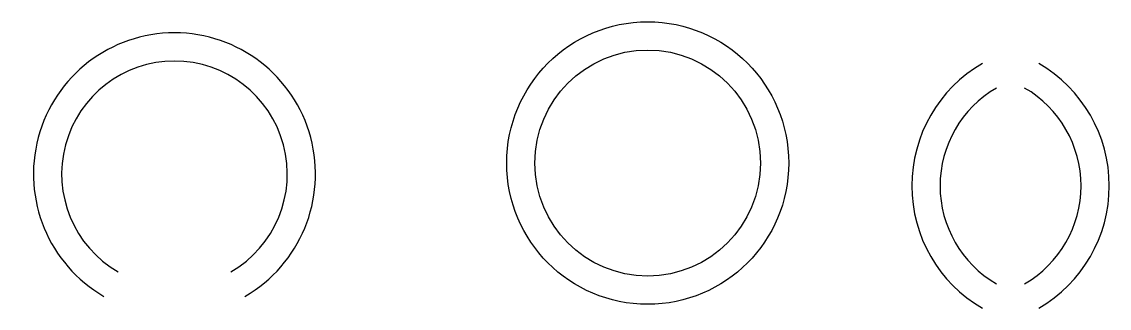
# Model space of a CAD drawing. Header units: inches. Extents: x 3.23 to 10.95, y 2.66 to 4.69.
import ezdxf

# ---------------------------------------------------------------- set-up
doc = ezdxf.new("R2010")
doc.units = ezdxf.units.IN
doc.header["$MEASUREMENT"] = 0
doc.styles.get("Standard").update_dxf_attribs({"font": 'arial.ttf'})

# ---------------------------------------------------------------- blocks, each defined once
blk = doc.blocks.new('ElbowLookDown')
for radius in [1, 0.8]:
    blk.add_arc((0, 0), radius, 300, 240)
blk.add_attdef('CONNECTIONTYPE', (0, 0), '', height=0.2)
blk = doc.blocks.new('ElbowLookUp')
for radius in [1, 0.8]:
    blk.add_circle((0, 0), radius)
blk.add_attdef('CONNECTIONTYPE', (0, 0), '', height=0.2)
blk = doc.blocks.new('Nipple')
for centre, radius, start, end in [((0.3, 0), 1, 120, 240), ((-0.3, 0), 1, 300, 60), ((0.3, 0), 0.8, 120, 240), ((-0.3, 0), 0.8, 300, 60)]:
    blk.add_arc(centre, radius, start, end)
blk.add_attdef('CONNECTIONTYPE', (0, 0), '', height=0.2)

msp = doc.modelspace()

# ---------------------------------------------------------------- block references
for name, p in [('ElbowLookUp', (7.6731, 3.6915)), ('ElbowLookDown', (4.3173, 3.6137)), ('Nipple', (10.2462, 3.5298))]:
    msp.add_blockref(name, p)

doc.saveas('drawing.dxf')
